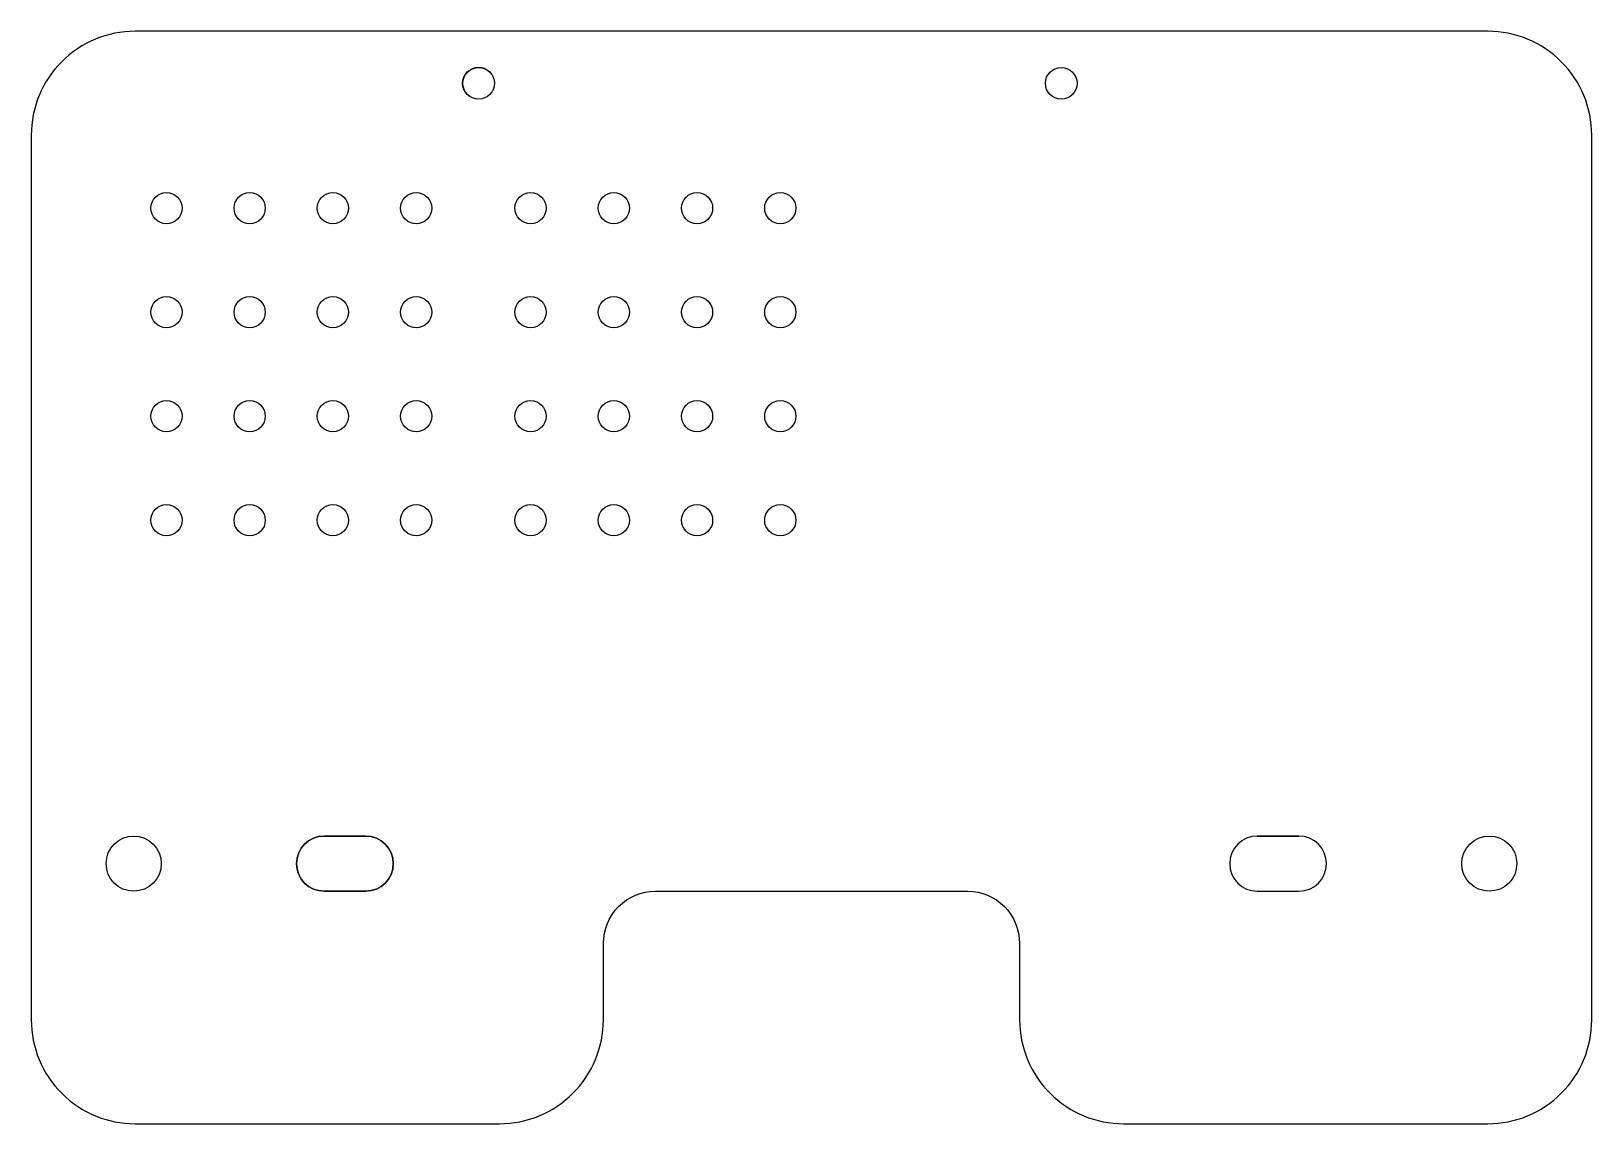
# Model space of a CAD drawing. Header units: millimetres. Extents: x -75 to 75, y -52 to 53.
import ezdxf

# ---------------------------------------------------------------- set-up
doc = ezdxf.new("R2010")
doc.units = ezdxf.units.MM
doc.layers.get('0').update_dxf_attribs({"linetype": 'CONTINUOUS'})

msp = doc.modelspace()

# ---------------------------------------------------------------- linework, layer by layer
for p, q in [((42.85, -24.85), (46.85, -24.85)), ((42.85, -30.15), (46.85, -30.15))]:
    msp.add_line(p, q)
for points in [[(-30, -52.5, 0.414214), (-20, -42.5), (-20, -35.15, -0.414214), (-15, -30.15), (15, -30.15, -0.414214), (20, -35.15), (20, -42.5, 0.414214), (30, -52.5), (65, -52.5, 0.414214), (75, -42.5), (75, 42.5, 0.414214), (65, 52.5), (-65, 52.5, 0.414214), (-75, 42.5), (-75, -42.5, 0.414214), (-65, -52.5)], [(-65, -52.5), (-30, -52.5, 0.414214), (-20, -42.5), (-20, -35.15, -0.414214), (-15, -30.15), (15, -30.15, -0.414214), (20, -35.15), (20, -42.5, 0.414214), (30, -52.5), (65, -52.5, 0.414214), (75, -42.5), (75, 42.5, 0.414214), (65, 52.5), (-65, 52.5, 0.414214), (-75, 42.5), (-75, -42.5, 0.414214)], [(-42.85, -30.15, 1), (-42.85, -24.85), (-46.85, -24.85, 1), (-46.85, -30.15)], [(-46.85, -24.85), (-42.85, -24.85, -1), (-42.85, -30.15), (-46.85, -30.15, -1)], [(46.85, -30.15, 0.999999), (46.85, -24.85), (42.85, -24.85, 1), (42.85, -30.15)]]:
    msp.add_lwpolyline(points, format="xyb", close=True)
for centre, radius in [((-32, 47.5), 1.52), ((-32, 47.5), 1.53), ((24, 47.5), 1.52), ((24, 47.5), 1.52), ((-62, 35.5), 1.5), ((-62, 35.5), 1.5), ((-54, 35.5), 1.5), ((-54, 35.5), 1.5), ((-46, 35.5), 1.5), ((-46, 35.5), 1.5), ((-38, 35.5), 1.5), ((-38, 35.5), 1.5), ((-27, 35.5), 1.5), ((-27, 35.5), 1.5), ((-19, 35.5), 1.5), ((-19, 35.5), 1.5), ((-11, 35.5), 1.5), ((-11, 35.5), 1.5), ((-3, 35.5), 1.5), ((-3, 35.5), 1.5), ((-54, 25.5), 1.5), ((-54, 25.5), 1.5), ((-38, 25.5), 1.5), ((-38, 25.5), 1.5), ((-27, 25.5), 1.5), ((-27, 25.5), 1.5), ((-19, 25.5), 1.5), ((-19, 25.5), 1.5), ((-11, 25.5), 1.5), ((-11, 25.5), 1.5), ((-3, 25.5), 1.5), ((-3, 25.5), 1.5), ((-62, 25.5), 1.5), ((-62, 25.5), 1.5), ((-46, 25.5), 1.5), ((-46, 25.5), 1.5), ((-62, 15.5), 1.5), ((-62, 15.5), 1.5), ((-54, 15.5), 1.5), ((-54, 15.5), 1.5), ((-46, 15.5), 1.5), ((-46, 15.5), 1.5), ((-38, 15.5), 1.5), ((-38, 15.5), 1.5), ((-27, 15.5), 1.5), ((-27, 15.5), 1.5), ((-19, 15.5), 1.5), ((-19, 15.5), 1.5), ((-11, 15.5), 1.5), ((-11, 15.5), 1.5), ((-3, 15.5), 1.5), ((-3, 15.5), 1.5), ((-62, 5.5), 1.5), ((-62, 5.5), 1.5), ((-54, 5.5), 1.5), ((-54, 5.5), 1.5), ((-46, 5.5), 1.5), ((-46, 5.5), 1.5), ((-38, 5.5), 1.5), ((-38, 5.5), 1.5), ((-27, 5.5), 1.5), ((-27, 5.5), 1.5), ((-19, 5.5), 1.5), ((-19, 5.5), 1.5), ((-11, 5.5), 1.5), ((-11, 5.5), 1.5), ((-3, 5.5), 1.5), ((-3, 5.5), 1.5), ((-65.15, -27.5), 2.65), ((-65.15, -27.5), 2.65), ((65.15, -27.5), 2.65), ((65.15, -27.5), 2.65)]:
    msp.add_circle(centre, radius)
for centre, start, end in [((42.85, -27.5), 90, 270), ((46.85, -27.5), -90, 90)]:
    msp.add_arc(centre, 2.65, start, end)

doc.saveas('drawing.dxf')
